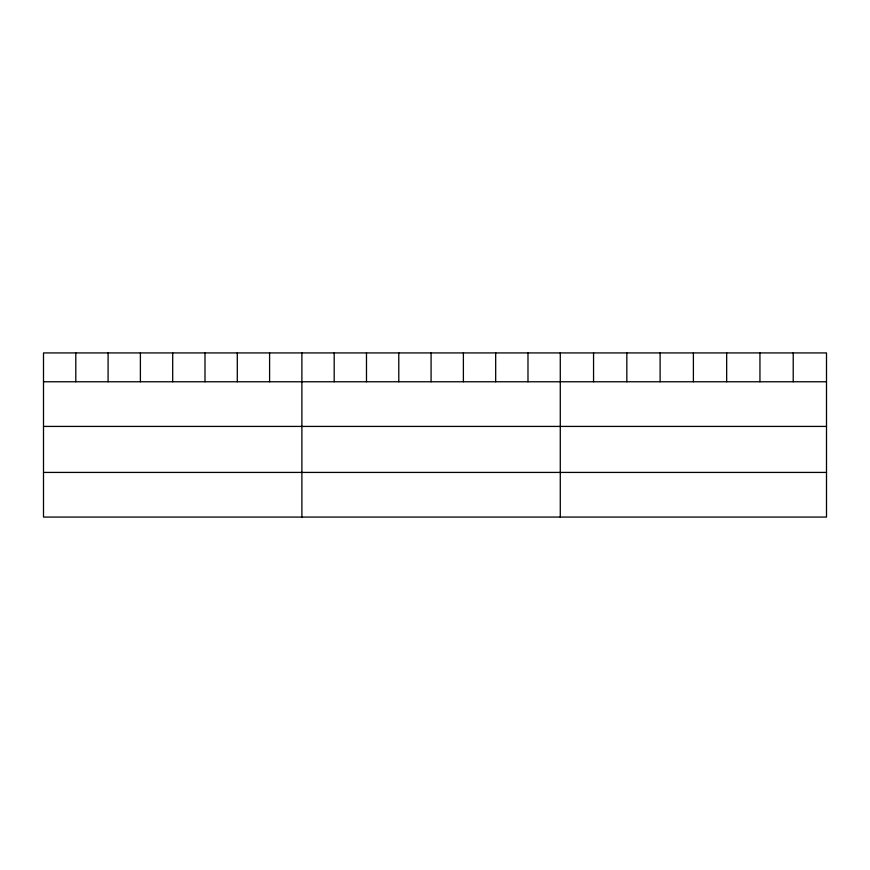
<?xml version="1.0" encoding="UTF-8"?>
<svg xmlns="http://www.w3.org/2000/svg" width="870" height="870" viewBox="0 0 870 870"><rect width="100%" height="100%" fill="white"/><g stroke="black" fill="none" stroke-linecap="round" stroke-linejoin="round"><path stroke-width="1.3" d="M826.5 381.767L826.5 517.074L43.5 517.074L43.5 352.926L826.5 352.926L826.5 381.767L43.5 381.767M43.5 426.42L826.5 426.42M43.5 472.421L826.5 472.421M793.222 352.926L793.222 381.767M759.945 352.926L759.945 381.767M726.668 352.926L726.668 381.767M693.39 352.926L693.39 381.767M660.112 352.926L660.112 381.767M626.835 352.926L626.835 381.767M593.557 352.926L593.557 381.767M560.28 352.926L560.28 517.074M527.981 352.926L527.981 381.767M495.682 352.926L495.682 381.767M463.384 352.926L463.384 381.767M431.085 352.926L431.085 381.767M398.786 352.926L398.786 381.767M366.487 352.926L366.487 381.767M334.189 352.926L334.189 381.767M301.89 352.926L301.89 517.074M269.591 352.926L269.591 381.767M237.292 352.926L237.292 381.767M204.994 352.926L204.994 381.767M172.695 352.926L172.695 381.767M140.396 352.926L140.396 381.767M108.097 352.926L108.097 381.767M75.799 352.926L75.799 381.767"/></g></svg>
